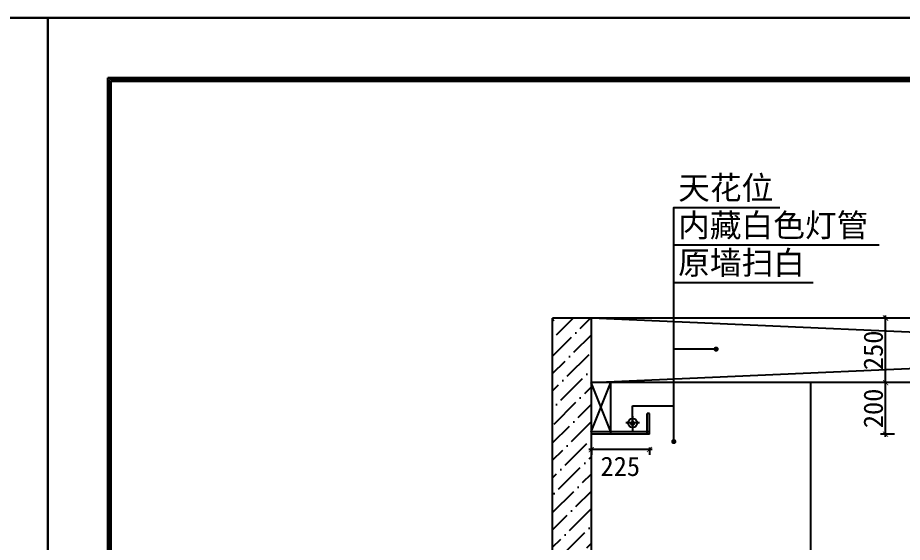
# Model space of a CAD drawing. Header units: millimetres. Extents: x 71641 to 191108, y -23091 to 29972.
# Drawn here: x 83471 to 86896, y -3172 to -1139 of the extents above; entities that cross this region are included whole.
import ezdxf

# ---------------------------------------------------------------- set-up
doc = ezdxf.new("R2010")
doc.units = ezdxf.units.MM
doc.layers.add('00', color=1, linetype='Continuous')
doc.styles.add('30', font='SimSun.ttf', dxfattribs={"height": 75})
doc.dimstyles.new('30', dxfattribs={"dimscale": 0, "dimtxt": 90, "dimasz": 20, "dimexe": 20, "dimexo": 20, "dimgap": 10, "dimtad": 1, "dimdec": 0, "dimzin": 0, "dimdsep": 46, "dimtxsty": '30', "dimblk": 'ARCHTICK', "dimcen": 20, "dimdle": 10, "dimclrd": 8, "dimclre": 8, "dimclrt": 2, "dimadec": 0, "dimazin": 0, "dimtfac": 1, "dimtdec": 0, "dimtmove": 2, "dimatfit": 3, "dimldrblk": 'DOT', "dimfxl": 0, "dimtolj": 2, "dimtzin": 0, "dimlwd": -1, "dimarcsym": 0})

# ---------------------------------------------------------------- blocks, each defined once
blk = doc.blocks.new('_ARCHTICK')
at = {"color": 0, "linetype": 'ByBlock', "const_width": 0.15}
blk.add_lwpolyline([(-0.5, -0.5), (0.5, 0.5)], dxfattribs=at)
blk = doc.blocks.new('*D130')
at = {"color": 8, "lineweight": -2}
for p, q in [((85692.7, -2804.7), (85692.7, -2832.4)), ((85917.7, -2804.7), (85917.7, -2832.4))]:
    blk.add_line(p, q, dxfattribs=at)
at = {"color": 8}
blk.add_line((85927.7, -2812.4), (85682.7, -2812.4), dxfattribs=at)
at = {"layer": 'Defpoints', "color": 0}
for p in [(85692.7, -2784.7), (85917.7, -2784.7), (85692.7, -2812.4)]:
    blk.add_point(p, dxfattribs=at)
at = {"color": 8, "xscale": 20, "yscale": 20, "zscale": 20, "rotation": 180}
blk.add_blockref('_ARCHTICK', (85692.7, -2812.4), dxfattribs=at)
at = {"color": 8, "xscale": 20, "yscale": 20, "zscale": 20}
blk.add_blockref('_ARCHTICK', (85917.7, -2812.4), dxfattribs=at)
at = {"color": 2, "insert": (85804.6, -2877.9), "char_height": 75, "attachment_point": 5, "style": '30'}
blk.add_mtext('\\A2;225', dxfattribs=at)
blk = doc.blocks.new('_Dot')
at = {"color": 0, "linetype": 'ByBlock', "lineweight": -2}
blk.add_line((-0.5, 0), (-1, 0), dxfattribs=at)
at = {"color": 0, "linetype": 'ByBlock', "const_width": 0.5}
blk.add_lwpolyline([(-0.25, 0, 1), (0.25, 0, 1)], format="xyb", close=True, dxfattribs=at)
blk = doc.blocks.new('DOT')
at = {"color": 0, "linetype": 'ByBlock'}
blk.add_line((-0.5, 0), (-1, 0), dxfattribs=at)
at = {"color": 0, "linetype": 'ByBlock', "const_width": 0.5}
blk.add_lwpolyline([(-0.25, 0, 1), (0.25, 0, 1)], format="xyb", close=True, dxfattribs=at)
blk = doc.blocks.new('*D131')
at = {"color": 8, "lineweight": -2}
for p, q in [((86866.2, -2552.8), (86811.8, -2552.8)), ((86866.2, -2752.8), (86811.8, -2752.8))]:
    blk.add_line(p, q, dxfattribs=at)
at = {"color": 8}
blk.add_line((86831.8, -2762.8), (86831.8, -2542.8), dxfattribs=at)
at = {"layer": 'Defpoints', "color": 0}
for p in [(86831.8, -2552.8), (86886.2, -2552.8), (86886.2, -2752.8)]:
    blk.add_point(p, dxfattribs=at)
at = {"color": 8, "xscale": 20, "yscale": 20, "zscale": 20}
for p, rotation in [((86831.8, -2552.8), 90), ((86831.8, -2752.8), 270)]:
    blk.add_blockref('_ARCHTICK', p, dxfattribs=dict(at, rotation=rotation))
at = {"color": 2, "insert": (86784.3, -2652.8), "char_height": 75, "attachment_point": 5, "rotation": 90, "style": '30'}
blk.add_mtext('\\A2;200', dxfattribs=at)
blk = doc.blocks.new('*D132')
at = {"color": 8}
blk.add_line((86831.8, -2562.8), (86831.8, -2292.8), dxfattribs=at)
at = {"color": 8, "lineweight": -2}
blk.add_line((86866.2, -2552.8), (86811.8, -2552.8), dxfattribs=at)
at = {"layer": 'Defpoints', "color": 0}
for p in [(86831.8, -2302.8), (86831.8, -2302.8), (86886.2, -2552.8)]:
    blk.add_point(p, dxfattribs=at)
at = {"color": 8, "xscale": 20, "yscale": 20, "zscale": 20}
for p, rotation in [((86831.8, -2302.8), 90), ((86831.8, -2552.8), 270)]:
    blk.add_blockref('_ARCHTICK', p, dxfattribs=dict(at, rotation=rotation))
at = {"color": 2, "insert": (86784.3, -2427.8), "char_height": 75, "attachment_point": 5, "rotation": 90, "style": '30'}
blk.add_mtext('\\A2;250', dxfattribs=at)

msp = doc.modelspace()

# ---------------------------------------------------------------- hatches: boundary and pattern name
h = msp.add_hatch()
h.set_pattern_fill('ANSI36', color=8, scale=15, style=0)
h.set_pattern_definition([(45, (-18013.313, 1959.21), (25.25697, 92.608891), [119.0625, -23.8125, 0, -23.8125])])
h.paths.add_polyline_path([(85692.7, -2302.8), (85542.7, -2302.8), (85542.7, -5102.8), (85692.7, -5102.8)])
h.paths.add_polyline_path([(85711.9, -2821.6), (85897.3, -2821.6), (85897.3, -2934.1), (85711.9, -2934.1)], flags=9)

# ---------------------------------------------------------------- linework, layer by layer
at = {"color": 3, "lineweight": -2}
msp.add_line((95301.8, -1371.3), (83820.3, -1371.3), dxfattribs=at)
for p, q in [((91372.7, -2302.8), (85542.7, -2302.8)), ((85542.7, -5102.8), (85542.7, -2302.8)), ((85692.7, -5102.8), (85692.7, -2302.8)), ((86542.7, -5102.8), (86542.7, -2552.8))]:
    msp.add_line(p, q)
at = {"color": 8}
for p, q in [((85692.7, -2552.8), (91372.7, -2302.8)), ((91372.7, -2552.8), (85692.7, -2302.8))]:
    msp.add_line(p, q, dxfattribs=at)
at = {"color": 11}
for p, q in [((85767.7, -2743.8), (85691.9, -2552.8)), ((85691.9, -2743.8), (85767.7, -2552.8)), ((85908.7, -2752.8), (85908.7, -2672.8)), ((85917.7, -2743.8), (85692.7, -2743.8))]:
    msp.add_line(p, q, dxfattribs=at)
at = {"color": 3}
for p, q in [((91372.7, -2552.8), (85692.7, -2552.8)), ((85767.7, -2752.8), (85767.7, -2552.8)), ((85917.7, -2672.8), (85908.7, -2672.8)), ((85917.7, -2752.8), (85917.7, -2672.8)), ((85917.7, -2752.8), (85917.7, -2672.8)), ((85917.7, -2752.8), (85692.7, -2752.8))]:
    msp.add_line(p, q, dxfattribs=at)
at = {"color": 4}
for p, q in [((85852.1, -2682.8), (85852.1, -2739.1)), ((85878.3, -2708.8), (85825.4, -2708.8))]:
    msp.add_line(p, q, dxfattribs=at)
at = {"color": 3, "lineweight": -2}
for points in [[(83820.3, -1371.3), (95301.8, -1371.3), (95301.8, -9390.9), (83820.3, -9390.9)], [(83826.8, -1377.8), (95295.3, -1377.8), (95295.3, -9384.4), (83826.8, -9384.4)], [(83833.3, -1384.3), (95288.8, -1384.3), (95288.8, -9377.9), (83833.3, -9377.9)]]:
    msp.add_lwpolyline(points, close=True, dxfattribs=at)
at = {"color": 8}
for points in [[(86011.7, -2019.1), (86011.7, -1873.8), (86422.4, -1873.8)], [(86011.7, -2164.3), (86011.7, -2019.1), (86806.2, -2019.1)], [(86011.7, -2164.3), (86011.7, -2164.3), (86551.6, -2164.3)]]:
    msp.add_lwpolyline(points, dxfattribs=at)
at = {"color": 4}
msp.add_circle((85852.1, -2709.4), 17.5, dxfattribs=at)
at = {"layer": '00', "color": 8, "lineweight": -2}
for points in [[(71641.1, 13002.6), (91552.2, 13002.6), (91552.2, -1138.7), (71641.1, -1138.7)], [(71641.1, -1138.7), (83587.7, -1138.7), (83587.7, -9623.5), (71641.1, -9623.5)], [(83587.7, -1138.7), (95534.4, -1138.7), (95534.4, -9623.5), (83587.7, -9623.5)]]:
    msp.add_lwpolyline(points, close=True, dxfattribs=at)

# ---------------------------------------------------------------- texts
at = {"color": 2, "char_height": 90, "attachment_point": 1, "style": '30'}
for s, insert in [('天花位', (86028.5, -1752.9)), ('内藏白色灯管', (86028.5, -1898.1)), ('原墙扫白', (86028.5, -2043.3))]:
    msp.add_mtext(s, dxfattribs=dict(at, insert=insert))

# ---------------------------------------------------------------- dimensions: what is measured, and where the dimension line sits
at = {"color": 3}
dim = msp.add_linear_dim(base=(86831.8, -2302.8), p1=(86886.2, -2552.8), p2=(86831.8, -2302.8), angle=270, dimstyle='30', override={"dimscale": 1, "dimtxt": 75, "dimldrblk": 'DOT'}, dxfattribs=at)
dim.commit()
dim.dimension.update_dxf_attribs({"geometry": '*D132', "text_midpoint": (86784.3, -2427.8)})
dim = msp.add_aligned_dim(p1=(86886.2, -2752.8), p2=(86886.2, -2552.8), distance=54.4, dimstyle='30', override={"dimscale": 1, "dimtxt": 75, "dimldrblk": 'DOT'}, dxfattribs=at)
dim.commit()
dim.dimension.update_dxf_attribs({"geometry": '*D131', "text_midpoint": (86784.3, -2652.8)})
dim = msp.add_linear_dim(base=(85692.7, -2812.4), p1=(85917.7, -2784.7), p2=(85692.7, -2784.7), angle=180, dimstyle='30', override={"dimscale": 1, "dimtxt": 75, "dimldrblk": 'DOT'}, dxfattribs=at)
dim.commit()
dim.dimension.update_dxf_attribs({"geometry": '*D130', "text_midpoint": (85804.6, -2877.9), "dimtype": 161})

# ---------------------------------------------------------------- leaders
for points in [[(86011.7, -2781.2), (86011.7, -2164.3), (86369.9, -2164.3)], [(86175.5, -2423), (86011.7, -2423)], [(85852.1, -2711), (85852.1, -2643.2), (86011.7, -2643.2)]]:
    msp.add_leader(points, dimstyle='30', override={"dimscale": 1, "dimtxt": 75, "dimtad": 0, "dimldrblk": 'DOT'}, dxfattribs=at)

doc.saveas('drawing.dxf')
